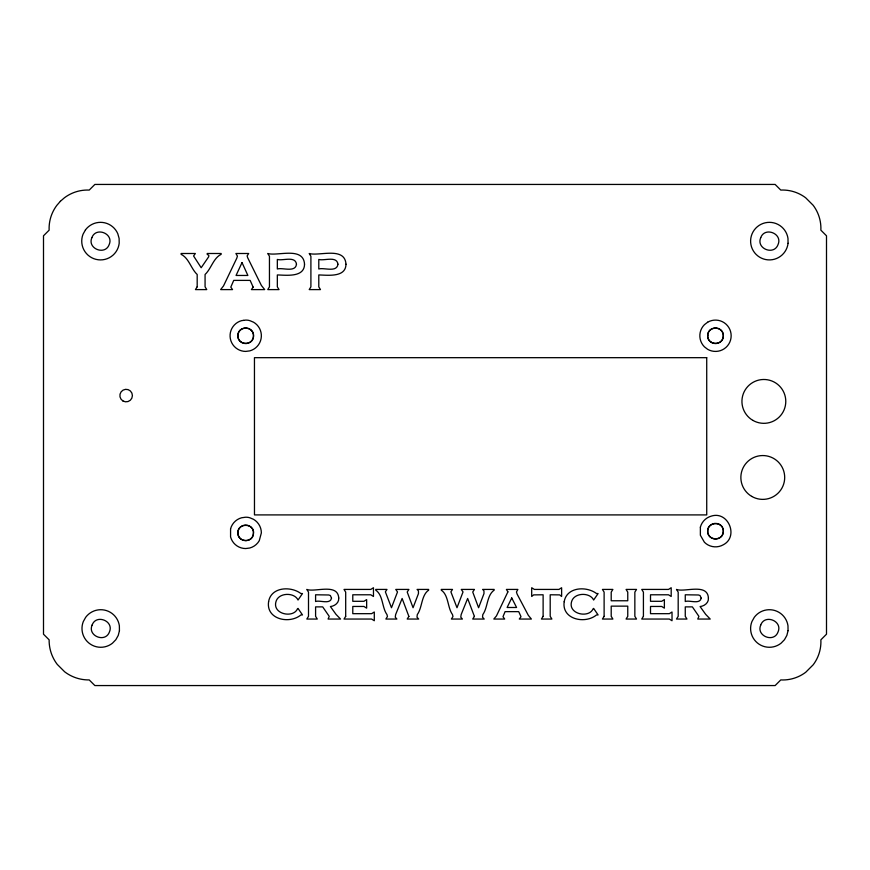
<?xml version="1.0" encoding="UTF-8"?>
<svg xmlns="http://www.w3.org/2000/svg" width="870" height="870" viewBox="0 0 870 870"><rect width="100%" height="100%" fill="white"/><g stroke="black" fill="none" stroke-linecap="round" stroke-linejoin="round"><path stroke-width="1.3" d="M237.88 532.636C237.108 542.14 252.572 543.478 253.377 534.017C255.519 522.631 236.183 522.446 237.988 533.778M238.021 531.744L238.206 530.624A7.83 7.83 0 0 1 249.82 526.23M250.527 526.796L251.408 527.524M251.93 528.253L252.604 529.178A7.83 7.83 0 0 1 248.472 540.205A7.83 7.83 0 0 1 238.075 534.669M722.404 527.492A7.83 7.83 0 0 0 707.68 530.95C706.951 541.031 723.427 541.499 723.329 531.439C724.079 520.467 706.016 521.511 707.788 532.092M722.72 528.34L723.122 529.406M723.209 530.308L723.329 531.439A7.83 7.83 0 0 1 707.875 532.984M237.88 335.515C237.162 345.564 253.616 346.075 253.529 336.005C254.247 325.956 237.782 325.445 237.88 335.515M707.68 335.515C706.962 345.564 723.416 346.075 723.329 336.005C724.047 325.956 707.582 325.445 707.68 335.515M304.533 264.208C304.424 277.758 286.099 275.137 277.334 274.942L277.334 286.85L279.031 289.601L267.764 289.601L269.45 286.85L269.45 256.269L267.764 253.496C277.399 256.476 303.467 246.221 304.533 264.208M345.977 264.208C345.868 277.758 327.555 275.137 318.79 274.942L318.79 286.85L320.486 289.601L309.209 289.601L310.905 286.85L310.905 256.269L309.209 253.496C318.855 256.476 344.911 246.221 345.977 264.208M338.745 598.016C339.159 602.801 334.776 606.075 330.404 606.564L336.016 614.372L340.54 619.048L328.077 619.048L329.241 616.384L322.694 606.879L315.592 606.879L315.592 616.33L317.289 619.048L306.816 619.048L308.502 616.351L308.502 592.122L306.816 589.425C314.581 592.59 337.864 582.78 338.745 598.016M708.419 598.016C708.832 602.801 704.45 606.075 700.089 606.564L705.69 614.372L710.214 619.048L697.762 619.048L698.925 616.384L692.368 606.879L685.266 606.879L685.266 616.33L686.963 619.048L676.49 619.048L678.187 616.351L678.187 592.122L676.49 589.425C684.255 592.59 707.538 582.78 708.419 598.016M268.591 601.703C265.872 619.483 289.503 624.41 300.889 614.949L302.499 614.949L298.029 608.413L297.453 608.869C293.32 618.429 272.734 614.264 275.844 602.105C278.063 592.318 294.441 592.078 298.029 600.028L302.499 593.547L300.889 593.525C290.776 585.891 271.016 586.902 268.591 601.703M564.195 601.703C561.476 619.483 585.118 624.41 596.494 614.949L598.114 614.949L593.634 608.413L593.057 608.869C588.925 618.429 568.338 614.264 571.459 602.105C573.678 592.318 590.056 592.078 593.634 600.028L598.114 593.547L596.494 593.525C586.391 585.891 566.62 586.902 564.195 601.703M331.513 598.147C330.263 604.813 319.692 599.865 315.592 601.507L315.592 594.786L328.773 594.982L330.372 595.537L331.513 598.147M701.198 598.147C699.937 604.813 689.377 599.865 685.266 601.507L685.266 594.786L698.447 594.982L700.045 595.537L701.198 598.147M296.485 264.208C295.452 272.854 282.478 267.318 277.334 268.993L277.334 259.445C282.478 261.12 295.419 255.584 296.485 264.208M337.941 264.208C336.907 272.854 323.923 267.318 318.79 268.993L318.79 259.445C323.934 261.12 336.864 255.584 337.941 264.208M230.572 528.829L230.572 536.931A15.66 15.66 0 0 0 245.699 548.546L249.755 548.013A15.66 15.66 0 0 0 259.26 540.716L261.359 532.886A15.66 15.66 0 0 0 253.529 519.325L251.658 518.542A11.778 11.778 0 0 0 243.676 517.487L241.642 517.759A15.66 15.66 0 0 0 230.572 528.829M345.694 616.351L344.009 619.048L371.599 619.048L374.296 620.745L374.296 611.991L371.599 613.676L352.785 613.676L352.785 606.455L363.954 606.455L366.651 608.152L366.651 599.604L363.954 601.3L352.785 601.3L352.785 594.786L370.772 594.786L373.469 596.483L373.469 587.729L370.772 589.425L344.009 589.425L345.694 592.122L345.694 616.351M543.119 616.351L541.423 619.048L551.895 619.048L550.199 616.33L550.199 594.786L559.682 594.884L561.629 596.483L561.629 587.729L558.932 589.425L534.365 589.425L531.69 587.729L531.69 596.483L533.636 594.884L543.119 594.786L543.119 616.351M604.117 616.351L602.421 619.048L612.893 619.048L611.208 616.319L611.208 606.14L627.759 606.14L627.759 616.351L626.074 619.048L636.546 619.048L634.85 616.33L634.85 592.122L636.546 589.425L626.074 589.425L627.759 592.111L627.759 600.768L611.208 600.768L611.208 592.111L612.893 589.425L602.421 589.425L604.117 592.122L604.117 616.351M643.419 616.351L641.734 619.048L669.324 619.048L672.021 620.745L672.021 611.991L669.324 613.676L650.51 613.676L650.51 606.455L661.678 606.455L664.375 608.152L664.375 599.604L661.678 601.3L650.51 601.3L650.51 594.786L668.497 594.786L671.194 596.483L671.194 587.729L668.497 589.425L641.734 589.425L643.419 592.122L643.419 616.351M700.372 527.144L700.372 535.246L704.428 542.271A15.66 15.66 0 0 0 723.329 544.761C738.989 536.627 728.266 510.744 711.442 516.073A15.66 15.66 0 0 0 700.372 527.144M197.185 286.817L195.435 289.601L206.766 289.601L205.07 286.817L205.07 274.485C211.182 268.841 213.367 257.998 221.154 254.344L221.154 253.496L207.19 253.496L207.19 254.344L208.843 255.388L208.691 256.759L201.177 267.732L193.586 255.976L195.358 253.496L181.101 253.496L181.101 254.344C188.877 257.998 191.074 268.841 197.185 274.485L197.185 286.817M507.884 591.85L496.455 615.927L493.801 619.048L504.687 619.048L503.001 616.699L505.089 611.643L518.716 611.643L521.01 616.699L519.292 619.048L531.396 619.048L528.329 615.34L517.106 594.101L516.454 591.959L517.9 589.425L506.394 589.425L507.884 591.85M408.878 616.406L407.182 619.048L418.666 619.048L416.98 617.178L417.296 614.579C422.352 607.608 421.21 595.276 428.627 590.164L428.627 589.425L417.089 589.425L418.437 590.85L418.459 593.601L413.054 607.728L407.203 592.013L408.922 589.425L395.741 589.425L397.514 591.937L391.478 607.728L385.366 591.828L387.009 589.425L375.753 589.425L375.753 590.164C383.181 595.091 381.919 607.706 386.976 614.579L387.454 616.536L385.867 619.048L396.905 619.048L395.263 617.2L395.632 614.579L402.125 598.473L408.878 616.406M474.4 616.406L472.704 619.048L484.198 619.048L482.513 617.178L482.817 614.579C487.874 607.608 486.732 595.276 494.149 590.164L494.149 589.425L482.611 589.425L483.959 590.85L483.981 593.601L478.587 607.728L472.725 592.013L474.454 589.425L461.263 589.425L463.036 591.937L457 607.728L450.888 591.828L452.53 589.425L441.275 589.425L441.275 590.164C448.702 595.091 447.441 607.706 452.498 614.579L452.976 616.536L451.389 619.048L462.427 619.048L460.785 617.2L461.154 614.579L467.647 598.473L474.4 616.406M253.148 287.111L251.397 289.601L264.697 289.601L261.392 285.469L247.635 257.65L247.123 255.9L248.689 253.496L235.89 253.496L237.423 256.084L236.781 258.205L223.503 285.947L220.621 289.601L232.562 289.601L230.8 287.144L233.725 280.39L250.147 280.39L253.148 287.111M91.861 237.695C87.033 248.657 105.194 255.856 109.185 244.557C114.013 233.606 95.852 226.407 91.861 237.695M92.111 625.062C87.283 636.024 105.444 643.224 109.435 631.924C114.264 620.973 96.102 613.774 92.111 625.062M119.44 630.663L118.244 635.415L115.851 639.7L112.437 643.224A18.792 18.792 0 0 1 83.302 621.571L85.695 617.287A18.792 18.792 0 0 1 119.364 625.758L119.44 630.663M760.728 237.695C755.899 248.657 774.061 255.856 778.052 244.557C782.88 233.606 764.719 226.407 760.728 237.695M760.728 625.062C755.899 636.024 774.061 643.224 778.052 631.924C782.88 620.973 764.719 613.774 760.728 625.062M788.057 630.663L786.861 635.415L784.479 639.7L781.053 643.224A18.792 18.792 0 0 1 751.919 621.571L754.312 617.287A18.792 18.792 0 0 1 787.981 625.758L788.057 630.663M242.023 262.588L236.064 275.453L247.874 275.453L242.023 262.588M511.734 597.962L507.112 607.488L516.584 607.488L511.734 597.962M85.445 229.919L83.052 234.204A18.792 18.792 0 0 0 95.939 259.347A18.792 18.792 0 0 0 119.19 243.295L119.114 238.391L117.776 233.671A18.792 18.792 0 0 0 85.445 229.919M60.367 201.307L56.876 205.309A38.465 38.465 0 0 0 49.133 230.169L43.5 235.803L43.5 634.197L49.133 639.831A39.552 39.552 0 0 0 57.246 664.386L64.674 671.814A39.552 39.552 0 0 0 89.229 679.927L94.863 685.56L775.137 685.56L780.771 679.927A38.204 38.204 0 0 0 805.707 672.271L813.211 664.767A38.204 38.204 0 0 0 820.867 639.831L826.5 634.197L826.5 235.803L820.867 230.169A38.356 38.356 0 0 0 813.156 205.276L805.663 197.784A38.356 38.356 0 0 0 780.771 190.073L775.137 184.44L94.863 184.44L89.229 190.073A38.465 38.465 0 0 0 64.369 197.816L60.367 201.307M707.669 322.194L704.428 324.684A15.66 15.66 0 0 0 704.428 346.836L707.669 349.327A15.66 15.66 0 0 0 731.159 335.755A15.66 15.66 0 0 0 707.669 322.194M243.676 320.367L241.642 320.638A15.66 15.66 0 0 0 245.699 351.415L249.755 350.882A15.66 15.66 0 0 0 253.529 322.194L251.658 321.421A11.778 11.778 0 0 0 243.676 320.367M706.723 357.679L254.453 357.679L254.475 514.909L706.734 514.909L706.723 357.679M788.057 243.295L787.981 238.391A18.792 18.792 0 0 0 759.053 225.439A18.792 18.792 0 0 0 759.543 257.128A18.792 18.792 0 0 0 788.057 243.295M752.898 420.395A21.924 21.924 0 0 0 785.784 401.407A21.924 21.924 0 0 0 752.898 382.419A21.924 21.924 0 0 0 752.898 420.395M751.713 496.389A21.924 21.924 0 0 0 784.696 477.587A21.924 21.924 0 0 0 751.919 458.425A21.924 21.924 0 0 0 751.713 496.389M122.953 400.972A6.264 6.264 0 0 0 132.403 395.643A6.264 6.264 0 0 0 123.061 390.119A6.264 6.264 0 0 0 122.953 400.972M711.377 342.421A7.83 7.83 0 0 0 723.329 336.005A7.83 7.83 0 0 0 711.801 328.86A7.83 7.83 0 0 0 711.377 342.421M241.577 342.421A7.83 7.83 0 0 0 253.529 336.005A7.83 7.83 0 0 0 242.001 328.86A7.83 7.83 0 0 0 241.577 342.421"/></g></svg>
